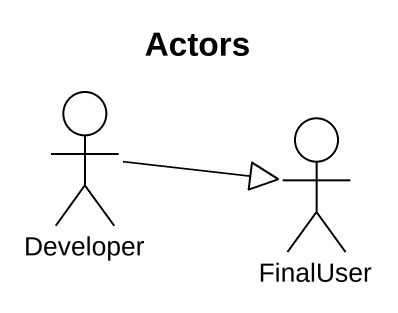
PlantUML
@startuml
title Actors
actor Developer
actor FinalUser
Developer -right-|> FinalUser
@enduml
